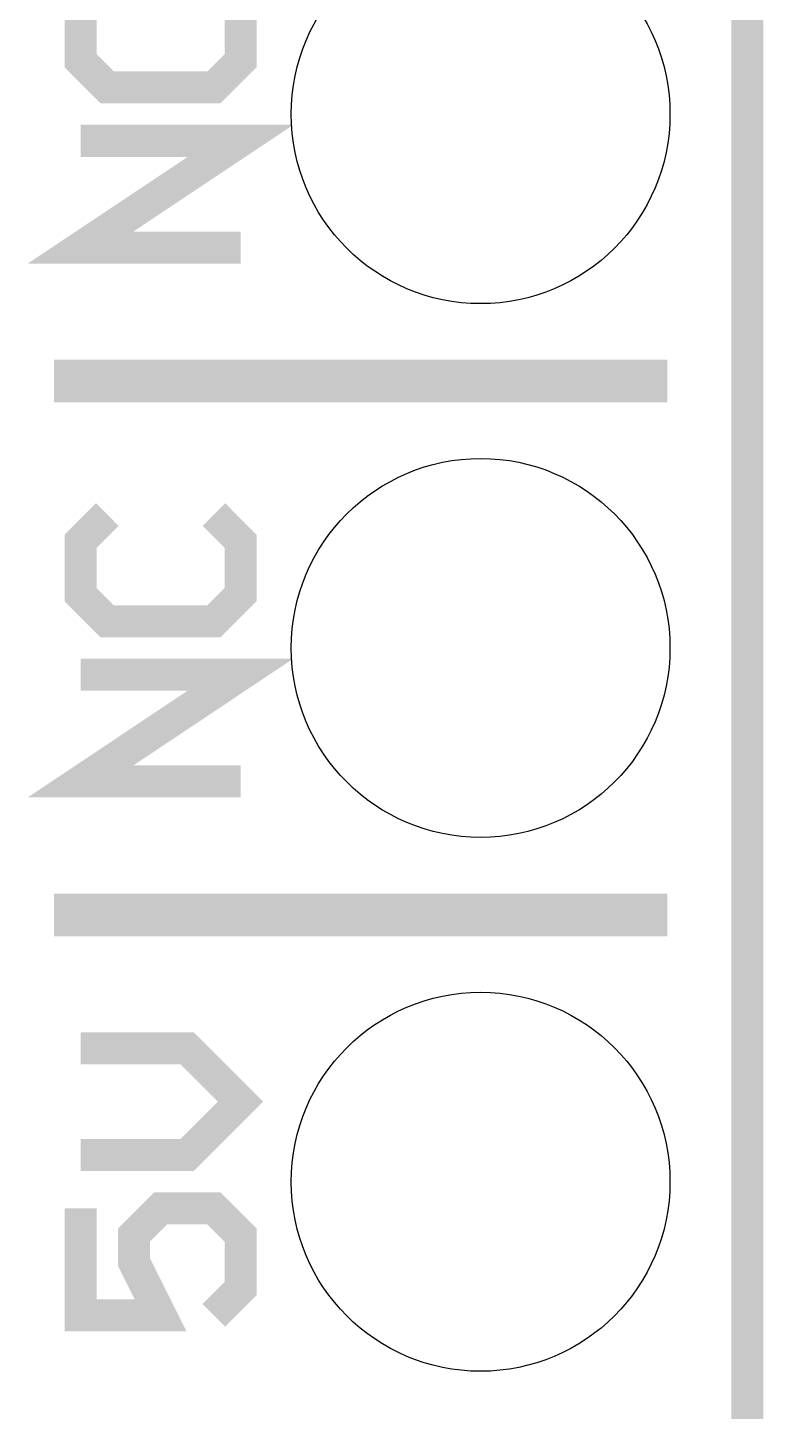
# Model space of a CAD drawing. Extents: x -1.3 to 24.2, y -3.9 to 32.8.
# Drawn here: x 20.7 to 24.21, y 1.45 to 8.03 of the extents above; entities that cross this region are included whole.
import ezdxf

# ---------------------------------------------------------------- set-up
doc = ezdxf.new("R2010")
doc.units = 0
doc.layers.get('0').update_dxf_attribs({"linetype": 'CONTINUOUS'})
for name, color, linetype in [('USB_SPI_CLICK_V101_GKO', 9, 'CONTINUOUS'), ('USB_SPI_CLICK_V101_GTO', 11, 'CONTINUOUS'), ('USB_SPI_CLICK_V101_GTS', 8, 'CONTINUOUS')]:
    doc.layers.add(name, color=color, linetype=linetype)

# ---------------------------------------------------------------- blocks, each defined once
blk = doc.blocks.new('ROUND_94')
blk.add_circle((0, 0), 0.9017)

msp = doc.modelspace()

# ---------------------------------------------------------------- linework, layer by layer
at = {"layer": 'USB_SPI_CLICK_V101_GKO', "const_width": 0.1524}
msp.add_lwpolyline([(24.13, -1.27), (24.13, 31.73984)], dxfattribs=at)
at = {"layer": 'USB_SPI_CLICK_V101_GTO'}
for points, const_width in [([(21.082, 8.255), (20.955, 8.128), (20.955, 7.874), (21.082, 7.747), (21.59, 7.747), (21.717, 7.874), (21.717, 8.128), (21.59, 8.255)], 0.1524), ([(21.717, 6.985), (20.955, 6.985), (21.717, 7.493), (20.955, 7.493)], 0.1524), ([(20.828, 6.35), (23.749, 6.35)], 0.2032), ([(21.082, 5.715), (20.955, 5.588), (20.955, 5.334), (21.082, 5.207), (21.59, 5.207), (21.717, 5.334), (21.717, 5.588), (21.59, 5.715)], 0.1524), ([(21.717, 4.445), (20.955, 4.445), (21.717, 4.953), (20.955, 4.953)], 0.1524), ([(20.828, 3.81), (23.749, 3.81)], 0.2032), ([(20.955, 2.667), (21.463, 2.667), (21.717, 2.921), (21.463, 3.175), (20.955, 3.175)], 0.1524), ([(20.955, 2.413), (20.955, 1.905), (21.336, 1.905), (21.209, 2.159), (21.209, 2.286), (21.336, 2.413), (21.59, 2.413), (21.717, 2.286), (21.717, 2.032), (21.59, 1.905)], 0.1524)]:
    msp.add_lwpolyline(points, dxfattribs=dict(at, const_width=const_width))

# ---------------------------------------------------------------- block references
at = {"layer": 'USB_SPI_CLICK_V101_GTS'}
for p in [(22.86, 7.62), (22.86, 5.08), (22.86, 2.54)]:
    msp.add_blockref('ROUND_94', p, dxfattribs=at)

doc.saveas('drawing.dxf')
